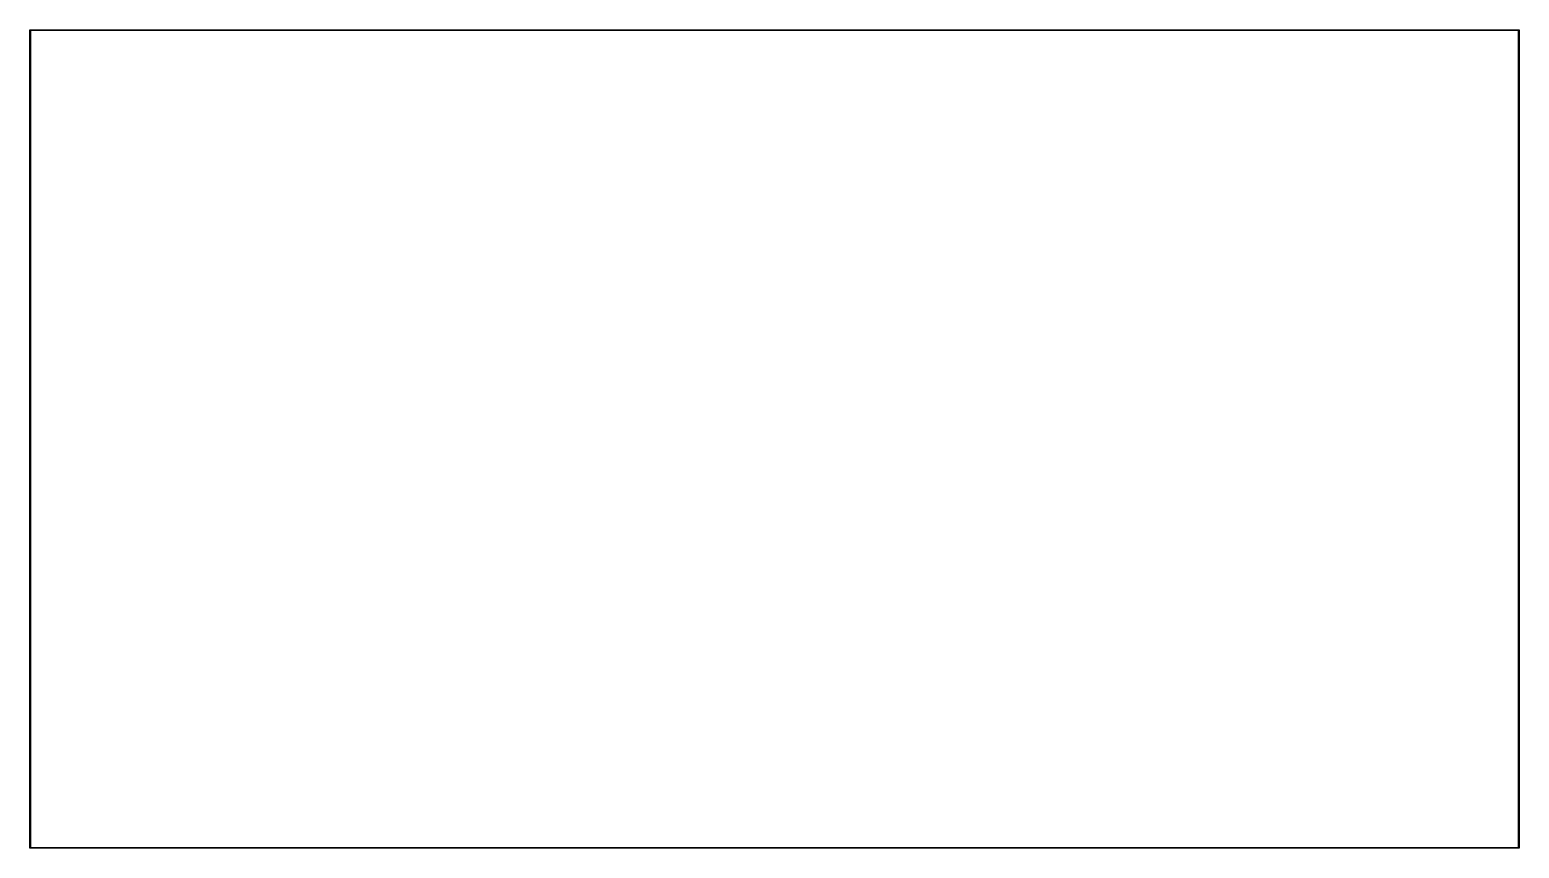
# Model space of a CAD drawing. Extents: x 194 to 322, y -209 to -139.
import ezdxf

# ---------------------------------------------------------------- set-up
doc = ezdxf.new("R2010")
doc.units = 0
doc.layers.add('BLACK', color=7, linetype='CONTINUOUS')

msp = doc.modelspace()

# ---------------------------------------------------------------- linework, layer by layer
at = {"layer": 'BLACK', "linetype": 'CONTINUOUS'}
for p, q in [((193.975, -139.25), (193.976903, -139.240433)), ((193.976903, -209.25), (193.975, -139.25)), ((193.976903, -139.240433), (193.990433, -139.226903)), ((193.990433, -139.226903), (321.5, -139.225)), ((321.475, -139.273097), (194.023097, -139.274999)), ((194.023097, -139.274999), (194.024999, -209.226902)), ((321.476902, -209.225), (321.475, -139.273097)), ((321.5, -139.225), (321.509567, -139.226903)), ((321.509567, -139.226903), (321.523097, -139.240433)), ((321.523097, -139.240433), (321.525, -209.25)), ((193.976903, -209.259567), (193.976903, -209.25)), ((193.990433, -209.273097), (193.976903, -209.259567)), ((194, -209.275), (193.990433, -209.273097)), ((321.509567, -209.273097), (194, -209.275)), ((194.024999, -209.226902), (321.476902, -209.225)), ((321.523097, -209.259567), (321.509567, -209.273097)), ((321.525, -209.25), (321.523097, -209.259567))]:
    msp.add_line(p, q, dxfattribs=at)

doc.saveas('drawing.dxf')
